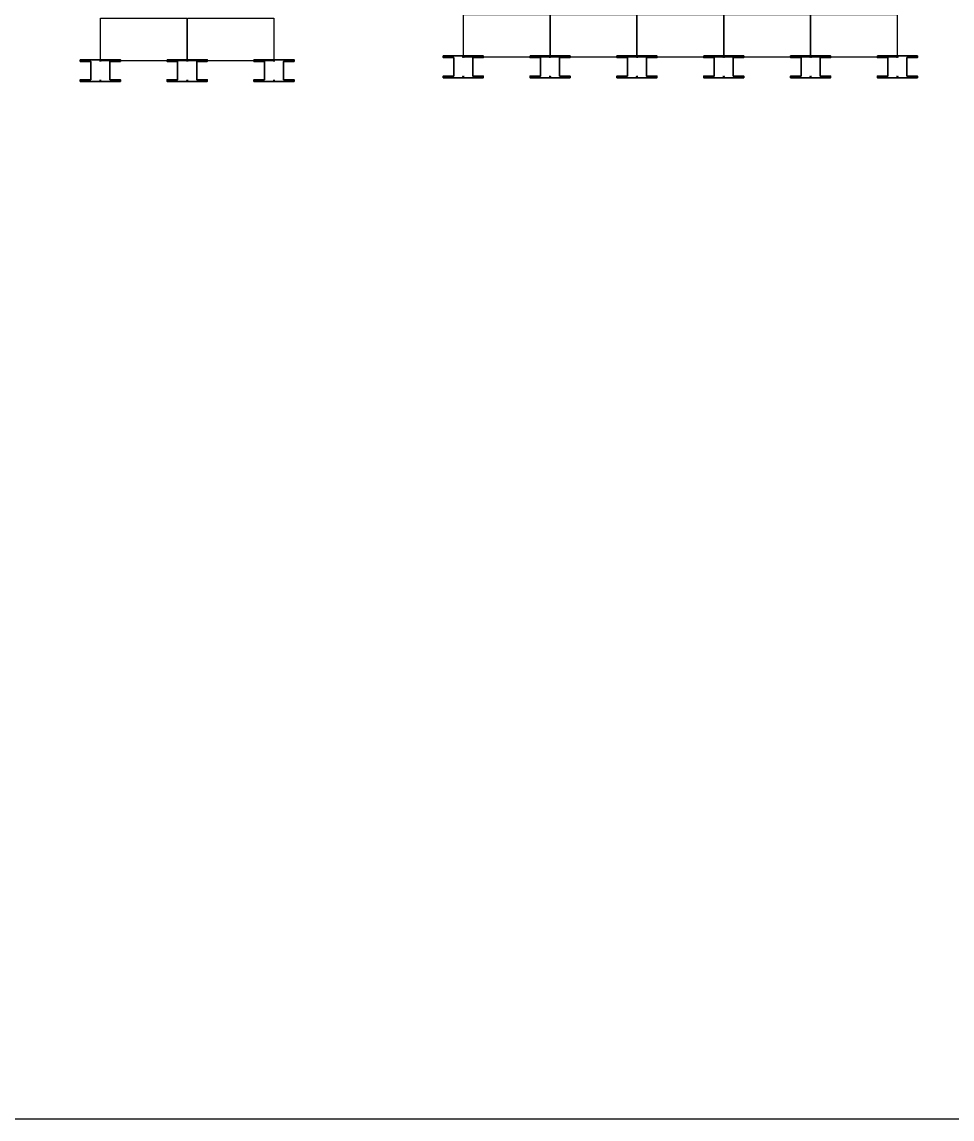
# Model space of a CAD drawing. Header units: inches. Extents: x 3750 to 10146, y -443 to 5941.
# Drawn here: x 4586 to 5422, y -227 to 760 of the extents above; entities that cross this region are included whole.
import ezdxf

# ---------------------------------------------------------------- set-up
doc = ezdxf.new("R2010")
doc.units = ezdxf.units.IN
doc.header["$LTSCALE"] = 50
doc.header["$MEASUREMENT"] = 0
for name, color, linetype, lineweight in [('E-PANELS', 140, 'Continuous', 30), ('E2-ECOFEET', 254, 'Continuous', 35), ('E3-ECOFEET', 254, 'Continuous', 35)]:
    doc.layers.add(name, color=color, linetype=linetype, lineweight=lineweight)
doc.layers.add('IFI PERIMETER', color=221, linetype='FENCE', plot=False)
doc.layers.get('E2-ECOFEET').off()
doc.styles.get("Standard").update_dxf_attribs({"font": 'arial.ttf'})
doc.linetypes.add('FENCE', pattern='A,0.5,-0.1,["X",Standard,S=0.1,R=0,X=-0.035,Y=-0.05],-0.1', length=0.7)

# ---------------------------------------------------------------- blocks, each defined once
blk = doc.blocks.new('YINGLI 305W 10DEG')
at = {"layer": 'E-PANELS'}
blk.add_lwpolyline([(0, 0), (77.56, 0), (77.56, -38.4), (0, -38.4)], close=True, dxfattribs=at)
blk = doc.blocks.new('EF3')
at = {"layer": 'E3-ECOFEET', "color": 5}
for points in [[(0, 0), (0, -1.5), (9.41, -1.5), (9.41, -18.06), (0, -18.06), (0, -19.56), (36, -19.56), (36, -18.06), (26.59, -18.06), (26.59, -1.5), (36, -1.5), (36, 0), (0, 0)], [(8.84, -8.08), (8.88, -8.14)]]:
    blk.add_lwpolyline(points, dxfattribs=at)
at = {"layer": 'E3-ECOFEET'}
for points in [[(17.25, -1.03), (17.75, -1.03), (17.75, -0.53)], [(18.25, -0.53), (18.25, -1.03), (18.75, -1.03)], [(17.25, -18.53), (17.75, -18.53), (17.75, -19.03)], [(18.25, -19.03), (18.25, -18.53), (18.75, -18.53)]]:
    blk.add_lwpolyline(points, dxfattribs=at)

msp = doc.modelspace()

# ---------------------------------------------------------------- linework, layer by layer
at = {"layer": 'IFI PERIMETER'}
msp.add_lwpolyline([(10146.45, -226.78), (3896.1, -226.78), (3896.1, 5941.48), (10146.45, 5941.48)], close=True, dxfattribs=at)

# ---------------------------------------------------------------- block references
at = {"layer": 'E-PANELS'}
for p in [(4656.85, 763.13), (4734.91, 763.13), (4983.08, 766.55), (5061.14, 766.55), (5139.2, 766.55), (5217.26, 766.55), (5295.32, 766.55)]:
    msp.add_blockref('YINGLI 305W 10DEG', p, dxfattribs=at)
at = {"layer": 'E2-ECOFEET'}
for p in [(4638.6, 725.76), (4716.66, 725.76), (4794.72, 725.76), (4964.83, 729.18), (5042.89, 729.18), (5120.95, 729.18), (5199.01, 729.18), (5277.07, 729.18), (5355.13, 729.18)]:
    msp.add_blockref('EF3', p, dxfattribs=at)

doc.saveas('drawing.dxf')
